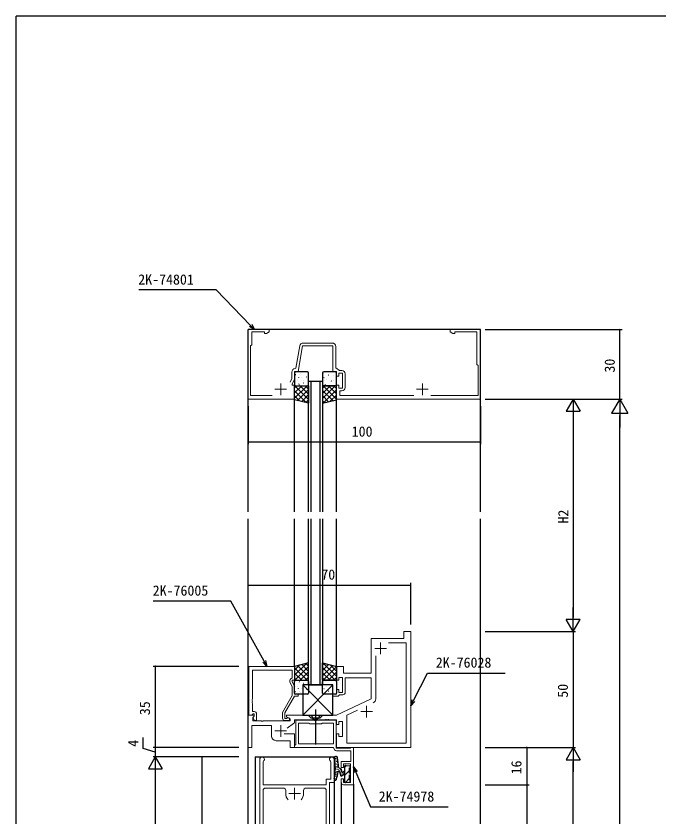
# Model space of a CAD drawing. Units: millimetres, scale not verified. Extents: x -567 to 567, y -403 to 403.
# Drawn here: x -562.7 to -285.8, y 54.1 to 399 of the extents above; entities that cross this region are included whole.
import ezdxf
from ezdxf.enums import TextEntityAlignment as Align

# ---------------------------------------------------------------- set-up
doc = ezdxf.new("R2010")
doc.units = ezdxf.units.MM
doc.header["$LTSCALE"] = 2
doc.layers.add('0-2_YKK_11', color=7, linetype='Continuous', lineweight=18)
for name, color, linetype in [('0-3_YKK_12', 2, 'Continuous'), ('0-4_YKK_13', 4, 'Continuous'), ('0-6_YKK_D', 6, 'Continuous'), ('0-7_YKK_ZWAK', 7, 'Continuous')]:
    doc.layers.add(name, color=color, linetype=linetype)
doc.styles.add('ＭＳ ゴシック', font='')
doc.styles.get('ＭＳ ゴシック').set_extended_font_data('MS Gothic')

msp = doc.modelspace()

# ---------------------------------------------------------------- linework, layer by layer
at = {"layer": '0-2_YKK_11'}
for p, q in [((-426.5, 258.2), (-439.009, 258.2)), ((-420.9, 239.1), (-420.9, 244.9)), ((-402.287, 129.07), (-394.63, 129.07)), ((-407.77, 105.039), (-407.77, 123.46)), ((-445.5, 95.7), (-446.9, 95.7)), ((-443.126, 94.362), (-445.923, 92.404)), ((-457.7, -18), (-457.7, 79)), ((-456.3, 65.6), (-456.3, -2.6)), ((-447.55, 66.6), (-455.3, 66.6)), ((-446.55, 64.2), (-446.55, 65.6)), ((-438.85, 65.6), (-438.85, 64.2)), ((-430.1, 66.6), (-437.85, 66.6)), ((-421.7, 68), (-417.3, 68))]:
    msp.add_line(p, q, dxfattribs=at)
at = {"layer": '0-2_YKK_11', "color": 2}
for p, q in [((-451.2, 238.3), (-446.2, 238.3)), ((-448.7, 240.8), (-448.7, 235.8)), ((-390.2, 238.3), (-385.2, 238.3)), ((-387.7, 240.8), (-387.7, 235.8)), ((-405.7, 129.2), (-405.7, 124.2)), ((-408.2, 126.7), (-403.2, 126.7)), ((-411.7, 102), (-411.7, 97)), ((-414.2, 99.5), (-409.2, 99.5)), ((-448.7, 93.7), (-448.7, 88.7)), ((-451.2, 91.2), (-446.2, 91.2)), ((-442.7, 66.7), (-442.7, 61.7)), ((-445.2, 64.2), (-440.2, 64.2))]:
    msp.add_line(p, q, dxfattribs=at)
at = {"layer": '0-2_YKK_11'}
for points in [[(-452.384, 235.6), (-461.7, 235.6), (-461.7, 257), (-461.2, 257.5), (-461.2, 263), (-455.7, 263), (-455.7, 262.37), (-454.791, 262.37), (-453.7, 263), (-453.7, 264), (-462.7, 264), (-462.7, 234), (-442.7, 234), (-442.7, 240), (-443.7, 240), (-443.7, 240.5), (-442.7, 242.645), (-442.7, 246), (-441.2, 246), (-439.26, 257), (-426.2, 257), (-426.2, 246), (-424.7, 246), (-424.7, 244), (-423.7, 244), (-423.7, 245.2), (-422.1, 245.2), (-422.1, 238.8), (-423.7, 238.8), (-423.7, 240), (-424.7, 240), (-424.7, 234), (-362.7, 234), (-362.7, 264), (-375.7, 264), (-375.7, 263), (-374.609, 262.37), (-373.7, 262.37), (-373.7, 263), (-364.2, 263)], [(-364.2, 263), (-364.2, 249), (-363.7, 248.5), (-363.7, 235.6), (-384.016, 235.6)], [(-440.486, 256.96), (-442.163, 247.447), (-442.449, 247.199)], [(-422.4, 246.4), (-423.429, 246.4), (-425, 247.5), (-425, 256.7)], [(-443.9, 245.7), (-443.9, 242.911), (-444.606, 241.396)], [(-391.384, 235.6), (-423.2, 235.6), (-423.2, 237.6), (-422.4, 237.6)], [(-421.9, 106.8), (-423.4, 106.8), (-423.7, 106.5), (-424, 106.2), (-426.2, 106.2), (-426.2, 107), (-424.7, 107), (-424.7, 109), (-423.7, 109), (-423.7, 107.8), (-422.1, 107.8), (-422.1, 114.2), (-423.7, 114.2), (-423.7, 113), (-424.7, 113), (-424.7, 119), (-421.7, 119), (-421.7, 116), (-409.7, 116), (-409.7, 131), (-395.7, 131), (-395.7, 134), (-392.7, 134), (-392.7, 84), (-424.7, 84), (-424.7, 90), (-423.7, 90), (-423.7, 88.8), (-422.1, 88.8), (-422.1, 95.2), (-423.7, 95.2), (-423.7, 94), (-424.7, 94), (-424.7, 96), (-427.742, 96), (-427.925, 96.12), (-428.475, 96.12), (-428.658, 96), (-428.742, 96), (-428.925, 96.12)], [(-402.287, 129.07), (-394.63, 129.07), (-394.63, 85.93), (-420.17, 85.93), (-420.17, 97.983), (-415.608, 100.11)], [(-462.5, 98), (-462.5, 119), (-442.7, 119), (-442.7, 113), (-443.7, 113), (-443.7, 112.5), (-442.7, 110.355), (-442.7, 107), (-441.2, 107), (-441.2, 106.2), (-442.7, 106.2), (-446.9, 98.925), (-446.9, 96.5), (-446.248, 96.5), (-445.999, 96.633)], [(-444.327, 113.638), (-443.7, 114), (-443.7, 117.37), (-460.87, 117.37), (-460.87, 104.958), (-460.99, 104.775), (-460.99, 104.225), (-460.87, 104.042), (-460.87, 103.958), (-460.99, 103.775), (-460.99, 103.225), (-460.87, 103.042), (-460.87, 99.5), (-460.1, 99.5)], [(-452.7, 89), (-452.7, 93.57), (-461.2, 93.57), (-461.2, 84), (-462.7, 84), (-462.7, 98), (-460.224, 98), (-460.064, 97.612), (-460.77, 96.906), (-460.77, 95.5), (-457.158, 95.5), (-456.975, 95.38), (-456.425, 95.38), (-456.242, 95.5), (-444.7, 95.5), (-444.7, 96.334), (-446.2, 97.2), (-446.2, 98), (-424.7, 98), (-409.7, 104.995), (-409.7, 114), (-420.9, 114), (-420.9, 107.8)], [(-447.9, 96.7), (-447.9, 99.193), (-443.7, 106.468), (-443.7, 110.134), (-444.733, 112.349)], [(-459.1, 98.5), (-459.1, 95.7), (-459.923, 95.7), (-460.674, 97), (-460.1, 97.574), (-460.1, 98.5), (-460.67, 98.5), (-460.87, 98.3), (-461.17, 98), (-462.5, 98)], [(-428.925, 96.12), (-429.475, 96.12), (-429.658, 96), (-442.7, 96), (-442.7, 95.181)], [(-417.3, 68), (-417.3, 84), (-418.5, 84), (-418.7, 83.8), (-424.8, 83.8), (-424.8, 95.8), (-433.242, 95.8), (-433.425, 95.68), (-433.975, 95.68), (-434.158, 95.8), (-442.2, 95.8), (-442.2, 85.4), (-442.4, 85.2), (-442.7, 84.9), (-442.7, 84), (-434.158, 84), (-433.975, 84.12), (-433.425, 84.12), (-433.242, 84), (-426, 84), (-425.481, 83.1)], [(-447.23, 90), (-442.7, 90), (-442.7, 84), (-444.7, 84), (-444.7, 87), (-450.7, 87)], [(-424.615, 82.6), (-418.5, 82.6), (-418.5, 78), (-422.7, 78), (-422.7, 75.5), (-421.7, 75.5), (-421.7, 77), (-418.7, 77), (-418.7, 69), (-421.7, 69), (-421.7, 70.5), (-422.7, 70.5), (-422.7, 69)], [(-456.162, 78.157), (-456.3, 77.905), (-456.3, 68), (-429.1, 68), (-429.1, 70.4), (-427.1, 70.4), (-427.1, 77.905), (-427.238, 78.157)], [(-425.7, 79), (-425.7, 69), (-427.7, 69), (-427.7, -18)], [(-437.85, -3.6), (-434.1, -3.6), (-434.1, 0.1), (-433.8, 0.4), (-433.5, 0.7), (-433.5, 1.5), (-432.7, 1.5), (-432.7, 0.4), (-429.1, 0.4), (-429.1, 18), (-432.7, 18), (-432.7, 17), (-433.5, 17), (-433.5, 19), (-429.1, 19), (-429.1, 65.6)]]:
    msp.add_lwpolyline(points, dxfattribs=at)
msp.add_lwpolyline([(-441, 85.6), (-426, 85.6), (-426, 94.6), (-430.8, 94.6), (-431.2, 94.2), (-436.2, 94.2), (-436.6, 94.6), (-441, 94.6)], close=True, dxfattribs=at)
for centre, radius, start, end in [((-439.009, 256.7), 1.5, 90.00001, 169.99999), ((-426.5, 256.7), 1.5, 0.00001, 89.99999), ((-442.4, 245.7), 1.5, 91.87261, 180), ((-422.4, 244.9), 1.5, 0.00001, 89.99999), ((-422.4, 239.1), 1.5, 270.00001, 359.99999), ((-443.827, 112.772), 1, 120.00002, 205.00003), ((-421.9, 107.8), 1, 270.00001, 359.99999), ((-409.77, 105.039), 2, 295.00002, 0.00002), ((-460.1, 98.5), 1, 0.00001, 89.99999), ((-446.9, 96.7), 1, 180.00001, 269.99999), ((-445.5, 96.3), 0.6, 270.00003, 146.25104), ((-443.7, 95.181), 1, 304.99998, 359.99997), ((-450.7, 89), 2, 180.00001, 269.99999), ((-424.615, 83.6), 1, 209.99998, 270), ((-456.7, 79), 1, 302.57804, 180), ((-426.7, 79), 1, 359.99995, 237.41928), ((-421.7, 69), 1, 180.00002, 270), ((-455.3, 65.6), 1, 90.00001, 179.99999), ((-447.55, 65.6), 1, 359.99912, 90.00002), ((-437.85, 65.6), 1, 90.00001, 179.99999), ((-430.1, 65.6), 1, 0.00001, 89.99999), ((-442.7, 64.2), 3.85, 180.00001, 222.53691), ((-442.7, 64.2), 3.85, 180.00001, 222.53691), ((-442.7, 64.2), 3.85, 317.46264, 360)]:
    msp.add_arc(centre, radius, start, end, dxfattribs=at)
at = {"layer": '0-3_YKK_12'}
for p, q in [((-462.7, 185.5), (-462.7, 264)), ((-362.7, 264), (-462.7, 264)), ((-362.7, 185.5), (-362.7, 264)), ((-436.7, 185.5), (-436.7, 241.8)), ((-436.7, 241.8), (-430.7, 241.8)), ((-435.7, 241.8), (-435.7, 185.5)), ((-431.7, 185.5), (-431.7, 241.8)), ((-430.7, 241.8), (-430.7, 185.5)), ((-442.7, 185.5), (-442.7, 234)), ((-424.7, 185.5), (-424.7, 234)), ((-462.7, -301), (-462.7, 182.5)), ((-442.7, 118.8), (-442.7, 182.5)), ((-436.7, 111), (-436.7, 182.5)), ((-435.7, 182.5), (-435.7, 111)), ((-431.7, 111), (-431.7, 182.5)), ((-430.7, 182.5), (-430.7, 111)), ((-424.7, 118.8), (-424.7, 182.5)), ((-362.7, -301), (-362.7, 182.5)), ((-436.7, 111), (-430.7, 111)), ((-459.7, 80), (-425.7, 80)), ((-459.7, 80), (-459.7, -87.5)), ((-425.7, 80), (-425.7, -87.5)), ((-422.7, 69), (-422.7, -87.5)), ((-417.3, 68.3), (-417.3, -87.5))]:
    msp.add_line(p, q, dxfattribs=at)
at = {"layer": '0-4_YKK_13'}
for p, q in [((-442.7, 245.3), (-442.7, 240.3)), ((-437.2, 245.8), (-442.2, 245.8)), ((-440.225, 245.103), (-440.181, 245.079)), ((-436.7, 240.3), (-436.7, 245.3)), ((-430.7, 245.3), (-430.7, 240.3)), ((-430.256, 245.236), (-430.212, 245.26)), ((-425.2, 245.8), (-430.2, 245.8)), ((-424.7, 240.3), (-424.7, 245.3)), ((-442.515, 242.472), (-442.508, 242.464)), ((-442.302, 244.671), (-442.258, 244.647)), ((-441.659, 242.479), (-441.615, 242.455)), ((-441.102, 243.465), (-441.055, 243.377)), ((-440.696, 244.454), (-440.689, 244.447)), ((-439.634, 243.213), (-439.59, 243.189)), ((-438.754, 242.287), (-438.747, 242.279)), ((-437.557, 243.646), (-437.513, 243.622)), ((-430.064, 243.292), (-430.017, 243.38)), ((-429.892, 241.877), (-429.885, 241.885)), ((-428.822, 242.612), (-428.778, 242.636)), ((-428.231, 244.502), (-428.187, 244.526)), ((-427.917, 244.082), (-427.911, 244.09)), ((-427.174, 241.767), (-427.128, 241.855)), ((-426.798, 241.878), (-426.754, 241.902)), ((-426.155, 244.07), (-426.111, 244.094)), ((-426.131, 242.062), (-426.125, 242.07)), ((-424.721, 241.446), (-424.7, 241.457)), ((-442.7, 238.956), (-441.856, 239.8)), ((-442.7, 236.711), (-439.611, 239.8)), ((-442.7, 234.466), (-437.366, 239.8)), ((-436.7, 233.898), (-442.602, 239.8)), ((-442.2, 239.8), (-437.2, 239.8)), ((-441.436, 233.484), (-436.7, 238.221)), ((-441.067, 240.589), (-441.023, 240.565)), ((-440.54, 240.267), (-440.533, 240.26)), ((-436.7, 236.143), (-440.357, 239.8)), ((-438.991, 241.022), (-438.947, 240.998)), ((-436.7, 238.388), (-438.112, 239.8)), ((-430.7, 238.788), (-429.688, 239.8)), ((-430.7, 236.543), (-427.443, 239.8)), ((-430.7, 234.298), (-425.198, 239.8)), ((-424.7, 234.066), (-430.434, 239.8)), ((-430.371, 232.382), (-424.7, 238.053)), ((-430.2, 239.8), (-425.2, 239.8)), ((-429.465, 240.421), (-429.422, 240.445)), ((-424.7, 236.311), (-428.189, 239.8)), ((-428.073, 239.895), (-428.066, 239.902)), ((-427.389, 239.988), (-427.345, 240.012)), ((-424.7, 238.556), (-425.944, 239.8)), ((-437.563, 232.516), (-442.7, 237.653)), ((-440.556, 233.264), (-442.7, 235.408)), ((-439.64, 233.035), (-436.7, 235.976)), ((-426.284, 233.404), (-430.7, 237.821)), ((-428.08, 232.955), (-430.7, 235.576)), ((-427.377, 233.131), (-424.7, 235.808)), ((-437.844, 232.586), (-436.7, 233.73)), ((-429.876, 232.506), (-430.7, 233.33)), ((-437.563, 120.284), (-442.7, 115.147)), ((-440.556, 119.536), (-442.7, 117.392)), ((-442.7, 118.334), (-437.366, 113)), ((-436.7, 118.902), (-442.602, 113)), ((-441.436, 119.316), (-436.7, 114.579)), ((-439.64, 119.765), (-436.7, 116.824)), ((-437.844, 120.214), (-436.7, 119.07)), ((-429.876, 120.294), (-430.7, 119.47)), ((-428.08, 119.845), (-430.7, 117.224)), ((-426.284, 119.396), (-430.7, 114.979)), ((-430.7, 118.502), (-425.198, 113)), ((-424.7, 118.734), (-430.434, 113)), ((-430.371, 120.418), (-424.7, 114.747)), ((-427.377, 119.669), (-424.7, 116.992)), ((-442.7, 116.089), (-439.611, 113)), ((-442.7, 113.844), (-441.856, 113)), ((-436.7, 116.657), (-440.357, 113)), ((-436.7, 114.412), (-438.112, 113)), ((-430.7, 116.257), (-427.443, 113)), ((-430.7, 114.012), (-429.688, 113)), ((-424.7, 116.489), (-428.189, 113)), ((-424.7, 114.244), (-425.944, 113)), ((-442.7, 107.5), (-442.7, 112.5)), ((-442.2, 113), (-437.2, 113)), ((-441.067, 112.211), (-441.023, 112.235)), ((-440.54, 112.533), (-440.533, 112.54)), ((-426.2, 98), (-439.2, 111)), ((-426.2, 111), (-439.2, 98)), ((-438.991, 111.778), (-438.947, 111.802)), ((-438.754, 110.513), (-438.747, 110.521)), ((-436.7, 112.5), (-436.7, 107.5)), ((-430.7, 107.5), (-430.7, 112.5)), ((-430.2, 113), (-425.2, 113)), ((-429.892, 110.923), (-429.885, 110.915)), ((-429.465, 112.379), (-429.422, 112.355)), ((-428.073, 112.905), (-428.066, 112.898)), ((-427.389, 112.812), (-427.345, 112.788)), ((-427.174, 111.033), (-427.128, 110.945)), ((-426.798, 110.922), (-426.754, 110.898)), ((-426.131, 110.738), (-426.125, 110.73)), ((-424.721, 111.354), (-424.7, 111.343)), ((-424.7, 112.5), (-424.7, 107.5)), ((-442.515, 110.328), (-442.508, 110.336)), ((-442.302, 108.129), (-442.258, 108.153)), ((-437.2, 107), (-442.2, 107)), ((-441.659, 110.321), (-441.615, 110.345)), ((-441.102, 109.335), (-441.055, 109.423)), ((-440.696, 108.346), (-440.689, 108.353)), ((-440.225, 107.697), (-440.181, 107.721)), ((-439.634, 109.587), (-439.59, 109.611)), ((-437.557, 109.154), (-437.513, 109.178)), ((-430.256, 107.564), (-430.212, 107.54)), ((-425.2, 107), (-430.2, 107)), ((-430.064, 109.508), (-430.017, 109.42)), ((-428.822, 110.188), (-428.778, 110.164)), ((-428.231, 108.298), (-428.187, 108.274)), ((-427.917, 108.718), (-427.911, 108.71)), ((-426.155, 108.73), (-426.111, 108.706)), ((-433.7, 100.35), (-433.7, 85.35)), ((-430.7, 97.85), (-431.7, 96.85)), ((-425.117, 79.637), (-425.117, 79.437)), ((-424.564, 79.516), (-424.564, 79.316)), ((-425.29, 79.274), (-425.29, 79.074)), ((-425.013, 78.791), (-425.013, 78.591)), ((-424.91, 76.025), (-424.91, 75.825)), ((-424.875, 78.203), (-424.875, 78.003)), ((-424.772, 77.079), (-424.772, 76.879)), ((-424.581, 76.941), (-424.581, 76.741)), ((-424.53, 78.134), (-424.53, 77.934)), ((-424.46, 78.791), (-424.46, 78.591)), ((-424.184, 77.702), (-424.184, 77.502)), ((-424.184, 76.284), (-424.184, 76.084)), ((-420.372, 76.275), (-421.2, 75.447)), ((-420.667, 76.294), (-419.167, 76.194)), ((-424.944, 72.447), (-424.944, 72.247)), ((-424.875, 73.242), (-424.875, 73.042)), ((-424.668, 73.761), (-424.668, 73.561)), ((-424.564, 75.714), (-424.564, 75.514)), ((-424.53, 74.833), (-424.53, 74.633)), ((-424.391, 73.156), (-424.391, 72.956)), ((-424.201, 73.917), (-424.201, 73.717)), ((-423.907, 74.763), (-423.907, 74.563)), ((-423.84, 75.395), (-422.62, 74.815)), ((-422.69, 71.549), (-423.23, 73.624)), ((-423.112, 74.521), (-423.112, 74.321)), ((-422.853, 73.45), (-422.853, 73.25)), ((-421.2, 72.646), (-422.69, 71.549)), ((-422.663, 73.899), (-422.663, 73.699)), ((-422.22, 73.281), (-422.62, 74.815)), ((-422.594, 72.741), (-422.594, 72.541)), ((-422.22, 73.281), (-421.2, 74.031)), ((-421.902, 72.828), (-421.902, 72.628)), ((-421.522, 73.191), (-421.522, 72.991)), ((-421.2, 75.796), (-421.2, 69.496)), ((-419.2, 74.053), (-421.2, 72.053)), ((-419.2, 75.196), (-419.2, 73.146)), ((-425.221, 70.667), (-425.221, 70.467)), ((-425.117, 71.808), (-425.117, 71.608)), ((-424.668, 71.099), (-424.668, 70.899)), ((-424.599, 72.396), (-424.599, 72.196)), ((-422.283, 72.205), (-422.283, 72.005)), ((-419.2, 70.659), (-420.842, 69.016)), ((-420.667, 68.997), (-419.167, 69.097)), ((-419.2, 72.146), (-419.2, 70.096)), ((-418.726, 69.435), (-419.04, 69.122))]:
    msp.add_line(p, q, dxfattribs=at)
for points in [[(-436.7, 232.3), (-442.7, 233.8), (-442.7, 239.8), (-436.7, 239.8)], [(-430.7, 232.3), (-424.7, 233.8), (-424.7, 239.8), (-430.7, 239.8)], [(-436.7, 120.5), (-442.7, 119), (-442.7, 113), (-436.7, 113)], [(-430.7, 120.5), (-424.7, 119), (-424.7, 113), (-430.7, 113)], [(-439.2, 98), (-426.2, 98), (-426.2, 111), (-439.2, 111)]]:
    msp.add_lwpolyline(points, close=True, dxfattribs=at)
for points in [[(-430.7, 97.85), (-436.7, 97.85), (-435.7, 96.85), (-431.7, 96.85)], [(-435.5, 97.85), (-434.845, 96.507), (-433.7, 95.898)], [(-431.9, 97.85), (-432.555, 96.507), (-433.7, 95.898)]]:
    msp.add_lwpolyline(points, dxfattribs=at)
for centre, radius, start, end in [((-442.2, 245.3), 0.5, 90, 180), ((-437.2, 245.3), 0.5, 0, 90), ((-430.2, 245.3), 0.5, 90, 180), ((-425.2, 245.3), 0.5, 360, 90), ((-442.2, 240.3), 0.5, 180, 270), ((-437.2, 240.3), 0.5, 270, 360), ((-430.2, 240.3), 0.5, 180, 270), ((-425.2, 240.3), 0.5, 270, 360), ((-442.2, 112.5), 0.5, 90, 180), ((-437.2, 112.5), 0.5, 0, 90), ((-430.2, 112.5), 0.5, 90, 180), ((-425.2, 112.5), 0.5, 0, 90), ((-442.2, 107.5), 0.5, 180, 270), ((-437.2, 107.5), 0.5, 270, 0), ((-430.2, 107.5), 0.5, 180, 270), ((-425.2, 107.5), 0.5, 270, 0), ((-424.956, 79.523), 0.75, 11.96352, 194.01256), ((-443.149, 74.984), 18, 345.98979, 14.0103), ((-441.831, 75.947), 18, 358.24433, 11.9669), ((-420.7, 75.796), 0.5, 86.19407, 180), ((-419.2, 75.696), 0.5, 270, 90), ((-441.831, 75.947), 18, 341.78259, 352.43597), ((-423.604, 73.526), 0.387, 14.59228, 172.43503), ((-419.2, 72.646), 0.5, 270, 90), ((-425.199, 70.505), 0.5, 165.98921, 338.21571), ((-420.7, 69.496), 0.5, 180, 273.80593), ((-419.2, 69.596), 0.5, 270, 90)]:
    msp.add_arc(centre, radius, start, end, dxfattribs=at)
at = {"layer": '0-6_YKK_D'}
for p, q in [((-360.7, 264), (-301.7, 264)), ((-302.7, 234), (-302.7, 264)), ((-360.7, 234), (-321.7, 234)), ((-360.7, 234), (-301.7, 234)), ((-360.7, 234), (-301.7, 234)), ((-322.7, 234), (-325.7, 228.804)), ((-322.7, 234), (-319.7, 228.804)), ((-322.7, 234), (-322.7, 223.608)), ((-302.7, 234), (-306.2, 227.938)), ((-302.7, 234), (-299.2, 227.938)), ((-302.7, 234), (-302.7, 221.876)), ((-462.7, 231), (-462.7, 214.6)), ((-362.7, 231), (-362.7, 214.6)), ((-325.7, 228.804), (-319.7, 228.804)), ((-322.7, 228), (-322.7, 140)), ((-306.2, 227.938), (-299.2, 227.938)), ((-302.7, -259), (-302.7, 227)), ((-462.7, 215.6), (-362.7, 215.6)), ((-462.7, 137), (-462.7, 155)), ((-462.7, 154), (-392.7, 154)), ((-392.7, 137), (-392.7, 155)), ((-322.7, 134), (-322.7, 144.392)), ((-322.7, 134), (-325.7, 139.196)), ((-319.7, 139.196), (-325.7, 139.196)), ((-322.7, 134), (-319.7, 139.196)), ((-360.7, 134), (-321.7, 134)), ((-360.7, 134), (-321.7, 134)), ((-322.7, 134), (-322.7, 84)), ((-466.7, 119), (-503.7, 119)), ((-502.7, 119), (-502.7, 84)), ((-466.7, 84), (-503.7, 84)), ((-466.7, 84), (-503.7, 84)), ((-502.7, 84), (-502.7, 80)), ((-360.7, 84), (-321.7, 84)), ((-360.7, 84), (-341.7, 84)), ((-360.7, 84), (-321.7, 84)), ((-342.7, 84), (-342.7, 68)), ((-322.7, 84), (-325.7, 78.804)), ((-322.7, 84), (-319.7, 78.804)), ((-322.7, 84), (-322.7, 73.608)), ((-502.7, 80), (-505.7, 74.804)), ((-466.7, 80), (-503.7, 80)), ((-466.7, 80), (-503.7, 80)), ((-502.7, 80), (-499.7, 74.804)), ((-502.7, 80), (-502.7, 69.608)), ((-466.7, 80), (-483.7, 80)), ((-482.7, 80), (-482.7, -20)), ((-325.7, 78.804), (-319.7, 78.804)), ((-322.7, -260), (-322.7, 78)), ((-505.7, 74.804), (-499.7, 74.804)), ((-502.7, 74), (-502.7, -272)), ((-360.7, 68), (-341.7, 68)), ((-360.7, 68), (-341.7, 68)), ((-342.7, 68), (-342.7, -20))]:
    msp.add_line(p, q, dxfattribs=at)
for points in [[(-459.925, 264), (-461.666, 265.794), (-476.482, 281.059), (-509.862, 281.059)], [(-461.185, 266.26), (-459.925, 264), (-462.147, 265.327)], [(-454.639, 119), (-455.852, 121.186), (-470.254, 147.134), (-503.634, 147.134)], [(-455.266, 121.511), (-454.639, 119), (-456.438, 120.861)], [(-392.7, 102.003), (-391.553, 104.225), (-385.413, 116.111), (-352.033, 116.111)], [(-390.958, 103.917), (-392.7, 102.003), (-392.148, 104.532)], [(-502.7, 82), (-507.9, 83.56), (-507.9, 88.36)], [(-416.948, 73.237), (-417.3, 75.802), (-415.713, 73.757)], [(-417.3, 75.802), (-416.331, 73.497), (-410.01, 58.468), (-376.63, 58.468)]]:
    msp.add_lwpolyline(points, dxfattribs=at)
for centre, start, end in [((-302.7, 264), 90, 270), ((-302.7, 264), 270, 90), ((-462.7, 215.6), 0, 180), ((-462.7, 215.6), 180, 0), ((-362.7, 215.6), 0, 180), ((-362.7, 215.6), 180, 0), ((-462.7, 154), 0, 180), ((-462.7, 154), 180, 0), ((-392.7, 154), 0, 180), ((-392.7, 154), 180, 0), ((-502.7, 119), 90, 270), ((-502.7, 119), 270, 90), ((-502.7, 84), 90, 270), ((-502.7, 84), 90, 270), ((-502.7, 84), 270, 90), ((-502.7, 84), 270, 90), ((-342.7, 84), 90, 270), ((-342.7, 84), 270, 90), ((-482.7, 80), 90, 270), ((-482.7, 80), 270, 90), ((-342.7, 68), 90, 270), ((-342.7, 68), 90, 270), ((-342.7, 68), 270, 90), ((-342.7, 68), 270, 90)]:
    msp.add_arc(centre, 0.106, start, end, dxfattribs=at)
at = {"layer": '0-7_YKK_ZWAK'}
for p in [(537.3, 399), (-562.7, -351)]:
    msp.add_line(p, (-562.7, 399), dxfattribs=at)

# ---------------------------------------------------------------- texts
at = {"layer": '0-6_YKK_D', "style": 'ＭＳ ゴシック'}
for s, p in [('2K-74801', (-510.062, 282.059)), ('100', (-418.14, 216.6)), ('70', (-431.22, 155)), ('2K-76005', (-503.834, 148.134)), ('2K-76028', (-381.913, 117.111)), ('2K-74978', (-406.51, 59.468))]:
    msp.add_text(s, height=4.399, dxfattribs=at).set_placement(p, align=Align.BOTTOM_LEFT)
for s, p in [('30', (-303.5, 245.48)), ('H2', (-323.5, 180.48)), ('50', (-323.7, 105.48)), ('35', (-503.7, 97.98)), ('4', (-508.7, 84.36)), ('16', (-343.7, 72.48))]:
    msp.add_text(s, height=4.399, rotation=90, dxfattribs=at).set_placement(p, align=Align.BOTTOM_LEFT)

doc.saveas('drawing.dxf')
